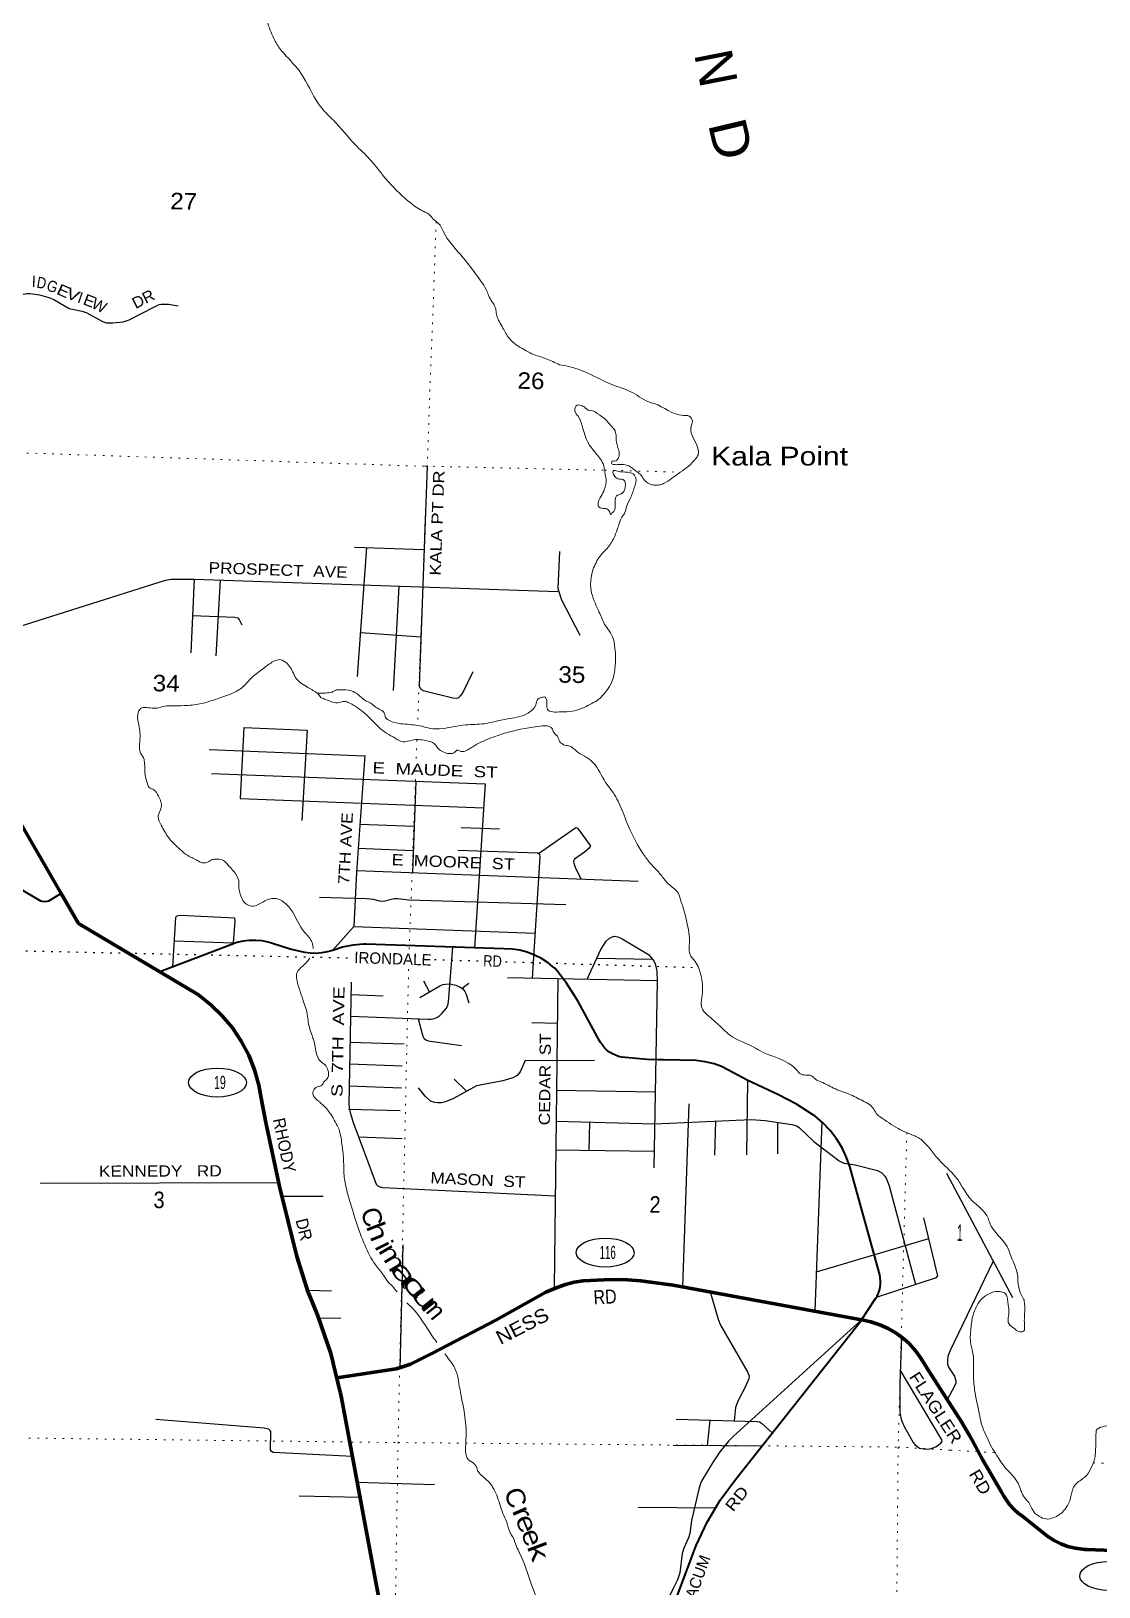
# Model space of a CAD drawing. Header units: feet. Extents: x -493433 to -244333, y 184684 to 373072.
# Drawn here: x -441936 to -430528, y 196639 to 213272 of the extents above; entities that cross this region are included whole.
import ezdxf
from ezdxf.enums import TextEntityAlignment as Align

# ---------------------------------------------------------------- set-up
doc = ezdxf.new("R2010")
doc.units = ezdxf.units.FT
doc.header["$LTSCALE"] = 60
doc.linetypes.add('DOTTED', pattern=[1.5, 0.3, -1.2])
for name, color, linetype, lineweight in [('17', 7, 'Continuous', 25), ('23', 7, 'Continuous', 70), ('26', 7, 'Continuous', 40), ('27', 7, 'Continuous', 13), ('29', 7, 'Continuous', 25), ('30', 7, 'Continuous', 13), ('39', 7, 'Continuous', 13), ('41', 7, 'Continuous', 13), ('6', 7, 'DOTTED', 25), ('7', 7, 'DOTTED', 13)]:
    doc.layers.add(name, color=color, linetype=linetype, lineweight=lineweight)
doc.layers.add('42', color=7, linetype='Continuous')

msp = doc.modelspace()

# ---------------------------------------------------------------- linework, layer by layer
at = {"layer": '17'}
for centre in [(-439945.87, 202030.75), (-435802.19, 200213.22), (-430423.24, 196756.2)]:
    msp.add_ellipse(centre, major_axis=(-309.24, 1), ratio=0.500121, dxfattribs=at)
at = {"layer": '23'}
for p, q in [((-441429.48, 203732.61), (-441613.79, 204051.36)), ((-440560.53, 203213.82), (-441429.48, 203732.61))]:
    msp.add_line(p, q, dxfattribs=at)
for points in [[(-441613.79, 204051.36), (-443588.08, 207465.7), (-444429.84, 208933.75), (-445947.54, 211646.88), (-445961.57, 211671.96), (-445977.4, 211696.88), (-446006.93, 211743.37), (-446123.75, 211899.96), (-446209.93, 212023.3), (-446279.06, 212146.56), (-446293.28, 212171.92), (-446306.72, 212196.56), (-446636.52, 212801.55), (-447404.01, 214192.29)], [(-438631.71, 198708.51), (-438634.37, 198720.3), (-438732.37, 199134.79), (-438873.15, 199536.77), (-438973.64, 199782.56), (-438974.79, 199785.62), (-439097.38, 200171.4), (-439284.01, 200918.65), (-439428.47, 201603.2), (-439476.62, 201864.66), (-439502.09, 202004.25), (-439548.36, 202167.23), (-439611.42, 202324.48), (-439690.58, 202474.28), (-439784.95, 202614.99), (-439893.52, 202745.06), (-440015.09, 202863.07), (-440148.33, 202967.72), (-440560.53, 203213.82)], [(-438670.29, 198875.48), (-438035.84, 198968.77), (-437966.63, 198990.93), (-437883.56, 199021.4), (-437656.53, 199134.97), (-436969.89, 199489.53), (-436438.29, 199788.69), (-436316.46, 199841.31), (-436227.86, 199871.78), (-436133.73, 199896.71), (-436039.6, 199910.57), (-435818.09, 199921.64), (-435654.74, 199924.41), (-435563.38, 199921.65), (-435422.16, 199910.56), (-435076.08, 199866.25), (-433062.68, 199493.47)], [(-431357.05, 197404.3), (-431385.7, 197424.53), (-431436.63, 197470.29), (-431482.5, 197521.11), (-431522.81, 197576.45), (-431542.63, 197610.7), (-431556.44, 197634.55), (-431571.71, 197660.7), (-431770.1, 198000.4), (-431882.41, 198208.45), (-431895.97, 198233.58), (-431910.5, 198258.45), (-431995.62, 198404.1), (-432349.15, 198951.18), (-432430.37, 199084.3), (-432483.9, 199159.57), (-432555.93, 199242.64), (-432611.86, 199291.86), (-432692.48, 199350.67), (-432778.8, 199400.74), (-432869.89, 199441.5), (-432964.73, 199472.53), (-433062.3, 199493.46), (-433062.68, 199493.47)], [(-438053.83, 195562.33), (-438232.23, 196574.02), (-438621.07, 198661.32), (-438631.71, 198708.51)], [(-429515.35, 196949.57), (-429540.24, 196955.03), (-429841.96, 197007.68), (-430654.06, 197037.55), (-430679.04, 197038.47), (-430704.06, 197040.74), (-430779.86, 197051.81), (-430858.21, 197071.8), (-430934.05, 197099.87), (-431006.53, 197135.71), (-431074.87, 197178.93), (-431357.05, 197404.3)]]:
    msp.add_lwpolyline(points, dxfattribs=at)
at = {"layer": '26'}
for points in [[(-441613.79, 204051.36), (-441751.57, 203969.47), (-441768.78, 203965.58), (-441791.34, 203964.07), (-441815.41, 203965.58), (-441833.8, 203971.49), (-443741.36, 205097.92), (-443805.73, 205131.35), (-444249.39, 205352.48), (-444800.22, 205563.63), (-445370.11, 205716.04), (-448009.67, 206245.37), (-448015.24, 206246.25)], [(-433062.68, 199493.47), (-432914.79, 199721.92), (-432898.66, 199746.83), (-432886.81, 199771.92), (-432883.84, 199778.24), (-432872.86, 199809.86), (-432865.24, 199842.46), (-432861.08, 199875.67), (-432860.41, 199909.14), (-432863.24, 199942.49), (-432864.75, 199950.37), (-432869.56, 199975.46), (-432876.4, 200000.37), (-433169.97, 201069.2), (-433176.96, 201094.63), (-433183.87, 201119.2), (-433184.92, 201122.95), (-433222.79, 201229.91), (-433271.63, 201332.32), (-433330.91, 201429.06), (-433399.97, 201519.08), (-433478.07, 201601.39), (-433564.34, 201675.08), (-433575.34, 201683.08), (-433758.29, 201801.08), (-433952.58, 201899.32), (-434284.9, 202054.85), (-434547.03, 202196.98), (-434548.68, 202197.68), (-434639.7, 202230.61), (-434733.66, 202253.84), (-434829.54, 202267.12), (-435181.51, 202273.59), (-435206.4, 202274.05), (-435231.51, 202274.47), (-435354.7, 202276.54), (-435626.84, 202303.15), (-435659.02, 202310.85), (-435692.68, 202322.61), (-435724.93, 202337.82), (-435755.41, 202356.31), (-435783.79, 202377.89), (-435809.75, 202402.32), (-435833.03, 202429.32), (-435853.35, 202458.62), (-435856.78, 202464.87), (-435868.21, 202485.7), (-435884.15, 202514.87), (-436092.9, 202896.88), (-436108.06, 202924.46), (-436215.39, 203094.42), (-436320.17, 203227.22), (-436339.88, 203252.2), (-436364.9, 203273.07), (-436412.31, 203311.19), (-436482.45, 203356.38), (-436556.94, 203394), (-436634.94, 203423.62), (-436715.62, 203444.93), (-436798.08, 203457.69), (-436881.43, 203461.76), (-438360.47, 203511.26), (-438384.67, 203510.51), (-438497.7, 203499.8), (-438608.99, 203477.33), (-438692.33, 203451.2), (-438717.45, 203443.32), (-438742.33, 203436.14), (-438772.19, 203427.51), (-438831.19, 203416.84), (-438890.99, 203412.4), (-438950.92, 203414.23), (-439010.33, 203422.31), (-439168.6, 203457.34), (-439356.57, 203518.21), (-439402.34, 203531.57), (-439469.08, 203544.74), (-439536.83, 203550.87), (-439604.85, 203549.88), (-439672.39, 203541.79), (-439738.71, 203526.68), (-439803.1, 203504.72), (-439999.22, 203429.39), (-440531.57, 203224.94), (-440560.53, 203213.82)], [(-435053.62, 196483.28), (-434858.2, 197008.24), (-434847.37, 197033.98), (-434829.58, 197080.08), (-434714.72, 197330.5), (-434574.32, 197567.53), (-434409.91, 197788.59), (-433063.95, 199491.52), (-433062.68, 199493.47)]]:
    msp.add_lwpolyline(points, dxfattribs=at)
at = {"layer": '29'}
for p, q in [((-438482.79, 207754.12), (-437736.53, 207729.64)), ((-438351.96, 207749.83), (-438451.23, 206370.79)), ((-440194.77, 207411.35), (-440229.36, 206626.32)), ((-439916.17, 207402.02), (-439962, 206594.41)), ((-438009.28, 207338.18), (-438069.14, 206221.81)), ((-438417.35, 206841.43), (-437771.08, 206796.05)), ((-439664.04, 205826.53), (-439703.61, 205067.03)), ((-439664.04, 205826.53), (-438987.75, 205799.42)), ((-438987.75, 205799.42), (-439045.62, 204832.2)), ((-440034.51, 205590.18), (-438370.16, 205524.98)), ((-440010.51, 205333.39), (-437086.25, 205224.25)), ((-437825.29, 205251.83), (-437861.74, 204277.62)), ((-437086.25, 205224.25), (-437198.56, 203472.37)), ((-439703.61, 205067.03), (-437102.77, 204966.55)), ((-438422.98, 204794.46), (-437848.15, 204772.55)), ((-437340.59, 204757.51), (-436933.54, 204742.27)), ((-438440.94, 204535.61), (-437857.8, 204513.12)), ((-436502.48, 204443.55), (-436582.08, 203147.68)), ((-438457.38, 204298.81), (-435449.88, 204185.63)), ((-438488.92, 203698.76), (-436552.49, 203629.42)), ((-439776.31, 203521.64), (-440406.76, 203543.57)), ((-435892.37, 203362.05), (-435298.09, 203350.36)), ((-437679.66, 203001.9), (-437741.4, 203113.84)), ((-437330.43, 203040.16), (-437258.18, 203093.33)), ((-436845.83, 203152.74), (-435248.44, 203122.1)), ((-436307.85, 203142.42), (-436346.93, 199840.24)), ((-438520.01, 202972.17), (-438175.94, 202956.45)), ((-436313.54, 202661.8), (-436585.04, 202669.45)), ((-438529.89, 202461.72), (-437948.83, 202445.1)), ((-438534.36, 202231.08), (-437972.16, 202209.64)), ((-438538.91, 201995.93), (-437977.7, 201974.19)), ((-437284.39, 201937.84), (-437416.64, 202067.82)), ((-436321.99, 201947.86), (-435269.71, 201930.76)), ((-434281.22, 202053.13), (-434291.86, 201256.61)), ((-434909.21, 201802.53), (-434976.01, 199847.72)), ((-438543.73, 201746.75), (-437994.31, 201730.44)), ((-435971.25, 201608.4), (-435977.57, 201305.98)), ((-434622.82, 201618.46), (-434634.5, 201253.98)), ((-433960.68, 201605.96), (-433960.29, 201267.85)), ((-433486.98, 201610.78), (-433561.26, 199585.78)), ((-438437.17, 201449.23), (-437972.16, 201431.28)), ((-436329.53, 201310.99), (-435281.04, 201296.07)), ((-439292.58, 200959.28), (-441841.18, 200951.76)), ((-432155.5, 201062.96), (-431452.03, 199732.11)), ((-439258.43, 200816.25), (-438817.12, 200817.98)), ((-437963.86, 200295.6), (-437995.75, 198965.28)), ((-433545.73, 200009.14), (-432344.35, 200365.09)), ((-438984.95, 199810.23), (-438728.03, 199802.55)), ((-438863.62, 199513.45), (-438628.35, 199514.47)), ((-434683.69, 198421.74), (-434713.49, 198149.71)), ((-438422.61, 197595.99), (-439071.55, 197610.04)), ((-438452.66, 197757.28), (-437626.04, 197735.5)), ((-434626.34, 197479.71), (-435448.75, 197487.41))]:
    msp.add_line(p, q, dxfattribs=at)
for points in [[(-442344.48, 210341.55), (-442019.4, 210459.3), (-441981.71, 210468.25), (-441945.41, 210468.25), (-441848.27, 210451.58), (-441748.35, 210424.15), (-441694.09, 210404.03), (-441530.89, 210306.04), (-441390.39, 210278.89), (-441341.28, 210260.72), (-441175.11, 210165.7), (-441131.26, 210151.77), (-441063.84, 210151.77), (-440953.46, 210164.93), (-440890.12, 210185.5), (-440619.67, 210322.49), (-440568.61, 210348.92), (-440545.27, 210354.11), (-440503.79, 210354.11), (-440469.94, 210351.41), (-440363.48, 210335.04)], [(-437703.57, 208619.98), (-437790.42, 206273.68), (-437786.53, 206256.82), (-437777.45, 206242.56), (-437761.89, 206230.88), (-437746.85, 206222.52), (-437430.1, 206143.32), (-437390.08, 206139.73), (-437374.77, 206144), (-437371.58, 206145.04), (-437352.57, 206160.17), (-437326.33, 206191.31), (-437212.6, 206425.99)], [(-436289.17, 207708.65), (-436307.55, 207311.13), (-436269.74, 207191.74), (-436074.06, 206815.72)], [(-443079.27, 206585.76), (-440499.32, 207401.86), (-440441.57, 207411.15), (-440366.38, 207411.15), (-440194.82, 207411.35), (-436308.93, 207281.26)], [(-440211.78, 207025.38), (-439759.9, 207008.04), (-439728.55, 206998.71), (-439714.11, 206980.92), (-439685.03, 206926.03)], [(-438372.13, 205527.03), (-438458.62, 204280.9), (-438488.92, 203698.76), (-438716.35, 203443.67)], [(-436516.15, 204480.71), (-436117.07, 204756.75), (-436098.64, 204752.32), (-435959.96, 204560.42), (-435976.78, 204534.43), (-436023.83, 204493.48), (-436132.18, 204419.45), (-436142.72, 204399.54), (-436137.53, 204376.19), (-436121.86, 204334.82), (-436062.02, 204208.93)], [(-437376.89, 204516.26), (-436527.74, 204488.31), (-436503.12, 204472.17), (-436502.48, 204443.55)], [(-438855.14, 204014.16), (-438351.65, 203999.24), (-438281.78, 203992.28), (-438215.18, 203972.17), (-438180.66, 203968.93), (-438157.33, 203974.12), (-438056.21, 203997.46), (-438017.32, 203997.46), (-437900.57, 203983.45), (-436224.92, 203935.12)], [(-440423.76, 203266.34), (-440391.26, 203796.2), (-440381.95, 203808.11), (-440363.8, 203818.48), (-440338.38, 203819.17), (-439762.59, 203792.64), (-439759.31, 203756.4), (-439776.27, 203523.64)], [(-435995.41, 203136.43), (-435850.05, 203454.74), (-435792.72, 203543.51), (-435756.42, 203574.64), (-435734.44, 203586.88), (-435704.56, 203595.39), (-435668.26, 203590.2), (-435620, 203566.32), (-435341.36, 203399.52), (-435315.64, 203372.31), (-435284.53, 203333.4), (-435268.97, 203299.67), (-435252.27, 203226.77), (-435248.62, 203112.14), (-435284.2, 201119.32)], [(-438524.52, 202739.09), (-437693.48, 202706.85), (-437662.07, 202709.63), (-437639.92, 202713.78), (-437601.16, 202727.63), (-437567.93, 202747.02), (-437547.1, 202767.99), (-437501.48, 202821.81), (-437484.87, 202855.05), (-437475.93, 202895.07), (-437430.45, 203480.13)], [(-438517.45, 203104.51), (-438542.92, 201788.74), (-438531.45, 201724.9), (-438498.22, 201614.1), (-438250.22, 200944.37), (-438229.66, 200924.37), (-438185.36, 200910.52), (-438101.92, 200904.99), (-436335.32, 200820.97)], [(-437783.28, 202941.92), (-437569.09, 203065.9), (-437537.65, 203077.89), (-437505.24, 203083.08), (-437468.94, 203085.67), (-437443.83, 203081.28), (-437400.23, 203071.4), (-437350.96, 203049.35), (-437323.74, 203032.49), (-437302.32, 203005.86), (-437290.03, 202981.91), (-437260.57, 202882.37)], [(-437802.21, 202711.22), (-437750.67, 202525.42), (-437739.59, 202504.65), (-437718.24, 202486.33), (-437692.52, 202475.56), (-437646.01, 202470.7), (-437336.57, 202427.82)], [(-435917.77, 202262.27), (-436658.8, 202266.45), (-436712.4, 202145.93), (-436744.74, 202107.54), (-436789.92, 202082.22), (-436895.06, 202050.5), (-437176.35, 201994.29), (-437210.77, 201979.73), (-437423.01, 201858.95), (-437509.79, 201824.61), (-437551.32, 201813.53), (-437593.26, 201812.4), (-437623.31, 201816.3), (-437667.61, 201832.92), (-437726.75, 201885.62), (-437797.46, 201973.57)], [(-436325.89, 201618.08), (-435274.38, 201589.37), (-434243.65, 201635.39), (-434093.19, 201625.17), (-433807.42, 201583.75), (-433755.4, 201567.01), (-433724.95, 201547.62), (-433573.43, 201401.83), (-433301.71, 201192.97), (-433251.49, 201170.9), (-433131.29, 201151.1), (-432894.78, 201089.71), (-432847.26, 201065.64), (-432814.03, 201029.63), (-432797.42, 201001.93), (-432767.2, 200926.18), (-432487.82, 199873.01)], [(-432904.8, 199737.35), (-432261.7, 199946.58), (-432249.22, 199965.96), (-432254.65, 199994.66), (-432397.49, 200584.57)], [(-431657.25, 200120.35), (-432120.95, 199159.77), (-432141.24, 199101.73), (-432146.77, 199060.18), (-432146.77, 199018.63), (-432134.59, 198989.24), (-432072.14, 198891.42), (-432058.17, 198841.35), (-432058.17, 198816.42), (-432070.34, 198784.87), (-432145.79, 198645.83)], [(-434680.63, 199793.03), (-434594.55, 199500.69), (-434569.41, 199436.9), (-434279.99, 198931.17), (-434264.85, 198891.21), (-434267.62, 198863.51), (-434309.62, 198767.02), (-434386.67, 198625.29), (-434408.74, 198556.15), (-434423.76, 198414.91)], [(-433062.68, 199493.47), (-434435.34, 198247.23), (-434483.57, 198195.96), (-434577.71, 198082.39), (-434650.62, 197974.56), (-434768.75, 197777.69), (-434785.36, 197744.45), (-434803.83, 197682.46), (-434881.34, 197348.52), (-434898.87, 197209.85), (-434911.43, 197162.27), (-434962.56, 197054.73), (-434979.37, 196996.94), (-435004.09, 196788.82), (-435029, 196714.03), (-435073.3, 196628.16), (-435229.48, 196311.03), (-435344.64, 196168.34), (-435364.48, 196119.02), (-435377.86, 196040.92), (-435384, 195763.73), (-435476.17, 195164.79)], [(-432636.84, 199309.48), (-432656.22, 198816.42), (-432653.45, 198508.95), (-432645.14, 198446.63), (-432634.07, 198409.23), (-432607.32, 198354.37), (-432512.25, 198182.1), (-432492.87, 198162.71), (-432472.1, 198141.93), (-432443.03, 198123.93), (-432402.88, 198114.23), (-432357.2, 198112.85), (-432319.82, 198117), (-432271.37, 198136.39), (-432216.08, 198175.08), (-432200.76, 198195.95), (-432204.92, 198209.8), (-432650.69, 198960.46)], [(-438504, 198032.88), (-439350.99, 198076.85), (-439367.6, 198087.93), (-439379.66, 198103.05), (-439375.55, 198299.9), (-439384.22, 198315.07), (-439395.29, 198326.15), (-439445.33, 198335.58), (-440604.15, 198428.99)], [(-435046.14, 198431.27), (-434180.07, 198408.51), (-434154.09, 198403.7), (-434131.94, 198389.85), (-434017.11, 198285.57)], [(-434126.41, 198143.33), (-434555.56, 198148.87), (-435076.08, 198151.64)]]:
    msp.add_lwpolyline(points, dxfattribs=at)
at = {"layer": '39'}
msp.add_line((-438839.1, 206143.46), (-438872.41, 206190.82), dxfattribs=at)
for points in [[(-439415.39, 213374.47), (-439343.94, 213194.42), (-439271.58, 213074.05), (-439230.1, 213026.88), (-439054.44, 212821.89), (-438864.97, 212493.57), (-438829.55, 212446.52), (-438706.89, 212319.17), (-438471.81, 212056.6), (-438319.36, 211904.5), (-438220.74, 211785.66), (-438185.28, 211740.62), (-438060.88, 211599.12), (-437804.83, 211378.53), (-437728.98, 211336.79), (-437687.02, 211315.84), (-437641.63, 211262.55), (-437582.01, 211215.04), (-437535.14, 211133.48), (-437316.68, 210844.98), (-437176.9, 210662.85), (-437065.24, 210487.28), (-437042.11, 210430.36), (-436971.91, 210301.97), (-436964.87, 210247.36), (-436941.89, 210182.38), (-436904.84, 210115.12), (-436895.09, 210096.78), (-436826.61, 209984.55), (-436665.49, 209864.57), (-436585.6, 209822.75), (-436433.32, 209769.5), (-436289.33, 209704.31)], [(-436289.33, 209704.31), (-436180.8, 209684.16), (-435924.51, 209584.61), (-435732.58, 209494.33), (-435512.36, 209407.56), (-435310.69, 209298.94), (-435280.6, 209290.31), (-434970.37, 209163.55), (-434903.95, 209156.27), (-434870.78, 209097.15), (-434883.86, 209044.94), (-434886.02, 209036.91), (-434806.17, 208779.2), (-434810.92, 208740.95), (-434835.87, 208701.07), (-434911.98, 208621.77), (-435091.92, 208491.91), (-435179.71, 208435.03), (-435230.42, 208419.82), (-435278.85, 208418.69), (-435320.99, 208429.55), (-435396.51, 208489.46), (-435410.17, 208513.91), (-435481.65, 208573.74), (-435491.62, 208579.97), (-435527.34, 208610.9), (-435659.95, 208637.55), (-435708.34, 208638.43), (-435734.29, 208653.03), (-435725.8, 208675.08), (-435699.59, 208674.59), (-435664.79, 208702.2), (-435651.78, 208750.38), (-435679.93, 208861.86), (-435697.56, 208997.37), (-435748.77, 209062.87), (-435800.12, 209120.31), (-435863.77, 209167.88), (-435963.71, 209216.13), (-435969.76, 209216.23), (-436025.53, 209253.58), (-436073.57, 209272.62), (-436103.82, 209273.17), (-436127.17, 209211.06), (-436091.94, 209153.92), (-436047.54, 209048.19), (-435984.31, 208871.49), (-435917.5, 208777.46), (-435834.9, 208664.98), (-435808.24, 208581.77), (-435801.27, 208523.12), (-435792.06, 208476.55), (-435797.19, 208418.14), (-435818.57, 208353.97), (-435856.23, 208282.04), (-435860.41, 208274.04), (-435873.08, 208244.01), (-435874.1, 208189.55), (-435834.12, 208170.66), (-435795.85, 208167.94), (-435758.11, 208136.98), (-435740.57, 208104.38), (-435734.25, 208118.38), (-435724.06, 208124.25), (-435696.56, 208192.34), (-435680.36, 208303), (-435633.58, 208324.34), (-435590.05, 208386.08), (-435587.51, 208414.28), (-435587.28, 208426.38), (-435598.58, 208468.96), (-435666.83, 208486.36), (-435708.53, 208521.42), (-435718.22, 208541.78), (-435717.74, 208568), (-435669.34, 208567.1), (-435562.67, 208555.06), (-435490.62, 208525.48), (-435475.1, 208492.92), (-435486.81, 208406.37), (-435529.38, 208288.12), (-435573.58, 208190.08), (-435595.1, 208117.84), (-435624.17, 208073.99), (-435657.94, 207993.91), (-435666.54, 207965.82), (-435700.54, 207873.64), (-435771.32, 207755.9), (-435868.21, 207644.7), (-435909.97, 207568.81), (-435939.6, 207494.7), (-435948.5, 207450.48), (-435958.23, 207361.89), (-435953.48, 207293.21), (-435919.28, 207181.62), (-435869.09, 207061.65), (-435809.06, 206929.41)], [(-435809.06, 206929.41), (-435746.24, 206837.46), (-435711.47, 206756.13), (-435705.92, 206729.79), (-435693.73, 206519.75), (-435714.79, 206364.78), (-435742.45, 206288.62), (-435802.59, 206200.97), (-435860.24, 206137.46), (-435929.67, 206092.34), (-436051.82, 206032.04), (-436157.29, 205999.69), (-436276.4, 205993.81), (-436419.09, 206020.64), (-436440.94, 206146.13), (-436448.88, 206152.33), (-436479.25, 206146.84), (-436513.71, 206137.38), (-436545.31, 206065.33), (-436617.4, 205985.95), (-436631.7, 205976.13), (-436725.13, 205941.53), (-436919.43, 205904.76), (-437095.6, 205867.65), (-437291.46, 205855.11), (-437538.23, 205817.27), (-437673.35, 205817.74), (-437761.67, 205839.54), (-437938.72, 205862.96), (-438121.39, 205908.7), (-438149.16, 205933.41), (-438158.6, 205967.88), (-438204.06, 206017.14), (-438228.03, 206029.69), (-438240.01, 206035.96), (-438293.68, 206077.3), (-438375.56, 206121.17), (-438439.08, 206174.79), (-438516.89, 206220.6), (-438631.65, 206230.79), (-438688.25, 206223.76), (-438720.85, 206206.19), (-438789.63, 206195.35), (-438879.19, 206195.42)], [(-438872.41, 206190.82), (-438978.08, 206255.31), (-439045.88, 206296.9), (-439103.36, 206350.41), (-439130.64, 206401.35), (-439209.13, 206517.8), (-439242.98, 206540.61), (-439269, 206551.18), (-439321.57, 206544.07), (-439425.62, 206481.42), (-439618.23, 206319.52), (-439657.38, 206275.86), (-439775.83, 206197.33), (-439897.71, 206151.15), (-440215.94, 206066.2), (-440302.74, 206061.74), (-440429.88, 206058.03), (-440472.22, 206058.8), (-440605.81, 206033.01), (-440682.35, 206038.45), (-440753, 206035.71), (-440777.57, 206015.99), (-440794.56, 205969.89), (-440799.36, 205929.63), (-440780.97, 205834.47), (-440772.41, 205753.61), (-440778.44, 205646.8), (-440768.09, 205553.8), (-440729.05, 205484.49), (-440725.55, 205456.18), (-440723.8, 205442.02), (-440718.04, 205318.86), (-440693.61, 205223.58), (-440674.17, 205184.9), (-440624.22, 205159.76), (-440575.06, 205092.28), (-440549.95, 205033.32), (-440547.09, 204970.73), (-440557.74, 204940.65), (-440579.27, 204868.42), (-440546.62, 204781.07), (-440466.42, 204648.46), (-440393.3, 204568.44), (-440246.3, 204448.72), (-440194.34, 204423.56), (-440180.34, 204417.25), (-440142.45, 204394.36), (-440096.35, 204379.39), (-440051.84, 204386.65), (-440000.91, 204413.96), (-439948.37, 204419.04), (-439880.09, 204403.67), (-439818.72, 204342.01), (-439771.32, 204288.68), (-439718.71, 204190.88), (-439716.22, 204108.12), (-439701.3, 204043.29), (-439674.29, 203978.23), (-439614.75, 203926.7), (-439540.23, 203921.29), (-439523.99, 203927.05), (-439409.95, 203985.48), (-439349.21, 203998.49), (-439308.93, 203995.73), (-439207.23, 203933.34), (-439161.82, 203882.07), (-439013.17, 203635.22), (-438995.36, 203616.74), (-438925.1, 203492.38), (-438923.23, 203464.77)], [(-438839.1, 206143.46), (-438788.9, 206126.75), (-438664.51, 206092.18), (-438589.64, 206104.93), (-438563.51, 206100.41), (-438553.5, 206096.2), (-438390.04, 205994.33), (-438275.11, 205885.29), (-438217.74, 205825.73), (-438138.19, 205765.75), (-438046.43, 205711.61), (-437962.44, 205673.76), (-437865.29, 205692.15), (-437720.17, 205687.46), (-437626.05, 205651.44), (-437606.3, 205628.88), (-437584.66, 205600.23), (-437532.88, 205564.99), (-437407.88, 205562.69), (-437401.72, 205568.63), (-437387.3, 205584.5), (-437359.23, 205575.92), (-437241.69, 205606.04), (-437194.75, 205635.44), (-437023.83, 205715.01), (-436920.29, 205751.44), (-436575.92, 205831.86), (-436470.81, 205844.05), (-436402.35, 205838.75), (-436374.46, 205820.08), (-436351.14, 205773.26), (-436303.78, 205717.9), (-436278.59, 205662.97), (-436266.61, 205656.7), (-436246.71, 205642.21), (-436196.49, 205631.2), (-436154.5, 205612.27), (-436110.82, 205575.15), (-436025.12, 205521.12), (-435931.65, 205450.8), (-435798.46, 205240.55), (-435733.56, 205152.61), (-435632.2, 204965.13), (-435549.34, 204759.84), (-435395.39, 204474.55), (-435318.65, 204372.27), (-435207.98, 204251.2), (-435129.09, 204156.94), (-435024.06, 204058.17), (-434989.58, 203960.7), (-434978.14, 203926.19), (-434912.51, 203662.71)], [(-434912.51, 203662.71), (-434902.64, 203543.5), (-434887.5, 203383.84), (-434852.01, 203340.82), (-434810.95, 203271.47), (-434767.66, 203107.26), (-434766.32, 202963.99), (-434776.33, 202861.28), (-434766.96, 202822.78), (-434723.67, 202765.49), (-434594.71, 202652.16), (-434471.8, 202538.93), (-434196.12, 202398.69), (-434158.24, 202375.81), (-433760.79, 202168.76), (-433709.29, 202119.39), (-433586.69, 202096.96), (-433566.91, 202076.42), (-433499.04, 202038.85), (-433343.15, 201963.36), (-433180.99, 201899.84), (-433031.11, 201826.47), (-432963.33, 201784.88), (-432884.65, 201678.52), (-432864.77, 201664.03), (-432673.5, 201539.46), (-432503.5, 201463.7), (-432483.5, 201455.27), (-432431.64, 201424.05), (-432242.06, 201210.73), (-432060.03, 201023.8), (-431983.53, 200909.41), (-431885.31, 200770.42), (-431711.39, 200581.6), (-431705.69, 200563.34), (-431664.99, 200475.85), (-431509.4, 200277.29), (-431468.93, 200177.68), (-431392.92, 199930.16), (-431393.42, 199903.94), (-431373.18, 199800.68), (-431332.44, 199715.2), (-431326.74, 199706.29)], [(-438957.63, 203364.41), (-438968.15, 203347.91), (-439066.85, 203246.83), (-439098, 203198.98), (-439100.47, 203174.82), (-439044.12, 202953.88), (-439034.6, 202923.44), (-438985.18, 202763.16), (-438974.71, 202676.22), (-438935.02, 202534.27), (-438915.89, 202479.44), (-438890.05, 202351.87), (-438845.42, 202258.24), (-438791.75, 202216.91), (-438776.07, 202192.41), (-438772.26, 202073.32), (-438805.12, 202041.64), (-438830.07, 202001.74), (-438878.79, 201984.49), (-438907.4, 201964.83), (-438926.57, 201910.71), (-438918.88, 201890.4), (-438863.53, 201830.87), (-438851.62, 201820.58), (-438723.27, 201674.97), (-438697.89, 201630.13), (-438655.02, 201550.65), (-438616.01, 201372.4)], [(-438616.01, 201372.4), (-438598.73, 201218.76), (-438593.66, 201059.3), (-438570.33, 200905.54), (-438515.46, 200712.87), (-438435.56, 200457.21), (-438372.02, 200296.66), (-438256.1, 200080.57), (-438172.45, 199972.99), (-438144.56, 199929.15), (-438112.7, 199889.31), (-438071.83, 199851.35), (-438062.01, 199837.05), (-438026.62, 199793.03)], [(-431352.69, 197645.75), (-431309.88, 197577.97), (-431277.78, 197541.56), (-431231.8, 197456.74), (-431203.74, 197420.35), (-431163.54, 197391.95), (-431095.08, 197365.43), (-431012.31, 197379.14), (-430905.04, 197451.14), (-430852.21, 197531.46), (-430829.74, 197589.76), (-430798.92, 197704.43), (-430756.31, 197754.58), (-430707.73, 197790.61), (-430661.14, 197830.67), (-430604.2, 197925.08), (-430569.38, 198031.66), (-430567.29, 198047.76), (-430558.03, 198293.47), (-430555.93, 198309.58), (-430487.14, 198351.55), (-430321.56, 198387.01), (-430289.28, 198388.86), (-430259.13, 198364.55), (-430225.07, 198318.05), (-430208.95, 198313.95), (-430186.8, 198307.8), (-430069.71, 198325.36), (-429918.2, 198370.97), (-429766.53, 198448.8), (-429632.96, 198540.81), (-429610.74, 198546.75), (-429600.66, 198544.69), (-429550.16, 198558.54), (-429444.92, 198630.55), (-429382.24, 198660.47), (-429272.96, 198732.46), (-429107.11, 198822.3), (-428955.49, 198890.06), (-428892.77, 198928.03), (-428821.96, 198972), (-428779.28, 199036.26), (-428708.55, 199064.12), (-428680.27, 199070.02), (-428560.92, 199139.95), (-428437.58, 199197.77), (-428348.57, 199249.71), (-428302.1, 199265.6), (-428281.89, 199275.57), (-428176.69, 199337.51), (-428145.92, 199370.08), (-428113.65, 199404.67), (-428090.6, 199455.41), (-428083.68, 199510.77), (-428081.37, 199609.94), (-428083.79, 199770.15), (-428081.44, 199840.64), (-428071.08, 199894.98), (-428048.75, 199925.08), (-427979.97, 199965.04), (-427907.29, 199976.77), (-427901.23, 199976.75), (-427824.5, 199994.5), (-427774.07, 199992.25), (-427701.58, 199965.71), (-427641.13, 199953.33), (-427621.02, 199939.13), (-427431.75, 199867.71), (-427308.91, 199826.84), (-427190.25, 199755.76), (-426972.95, 199639.9), (-426928.69, 199615.5), (-426852.48, 199526.5), (-426794.42, 199435.58), (-426773.91, 199385.72)], [(-431369.99, 199365.09), (-431399.35, 199375.49), (-431431.14, 199400.29), (-431490.64, 199453.83), (-431498.24, 199478.18), (-431493.19, 199532.56), (-431493.3, 199633.43), (-431502.24, 199694.11), (-431511.29, 199748.76), (-431528.95, 199775.31), (-431566.94, 199792.14), (-431605.17, 199796.88), (-431771.89, 199725.31), (-431811.08, 199679.64), (-431867.83, 199557.62), (-431872.12, 199543.57), (-431894.98, 199400.76), (-431896.12, 199233.34), (-431881.1, 199174.55), (-431866.79, 198863.61), (-431842.28, 198665.45), (-431814.47, 198535.83), (-431769.69, 198343.35), (-431723.33, 198235.57), (-431676.77, 198137.88), (-431618.03, 198043.99), (-431527.73, 197913.22), (-431454.58, 197835.21), (-431421.07, 197794.25), (-431368.81, 197695.17), (-431352.69, 197645.75)], [(-437923.14, 199674.8), (-437866.41, 199621.63), (-437646.29, 199314.97), (-437602.24, 199253.57)], [(-431326.74, 199706.29), (-431320.45, 199644.12), (-431319.8, 199599.79), (-431323.33, 199446.56), (-431333.61, 199372.03), (-431369.99, 199365.09)], [(-437514.82, 199131.7), (-437449.77, 199041.02), (-437420.32, 198998.11), (-437361.44, 198785.17)], [(-437361.44, 198785.17), (-437345.3, 198698.16), (-437290.18, 198196.83), (-437261.64, 197998.61), (-437223.83, 197971.68), (-437176.43, 197918.36), (-437174.57, 197910.25), (-437030.46, 197744.2), (-437004.98, 197705.4), (-436962.22, 197619.88), (-436895.3, 197424.98), (-436854.7, 197331.44), (-436818.53, 197217.8), (-436787.22, 197166.79), (-436748.71, 197069.25), (-436717.67, 197004.13), (-436592.81, 196673), (-436444.6, 196297.05), (-436294.36, 195921.08), (-436196.02, 195681.23), (-436169.02, 195616.18), (-436179.7, 195584.09), (-436247.26, 195530.86), (-436261.52, 195523.06), (-436430.85, 195419.26), (-436469.87, 195381.64), (-436493.08, 195327.6), (-436506.84, 195239.09), (-436542.13, 195185.27), (-436560.51, 195173.51), (-436617.3, 195156.39), (-436682.79, 195105.15), (-436747.41, 194993.37), (-436753.8, 194975.33), (-436752.92, 194914.79), (-436731.65, 194865.99), (-436713.85, 194847.5), (-436663.68, 194834.47), (-436647.74, 194824.09), (-436563.94, 194776.16), (-436536.18, 194751.43), (-436535.34, 194688.88), (-436546.21, 194646.72), (-436599.72, 194589.2), (-436609.27, 194510.7), (-436602.49, 194441.99), (-436609.6, 194385.63), (-436672.01, 194283.89), (-436779.27, 194156.76), (-436851.04, 194093.53), (-436933.51, 194105.13), (-436941.38, 194115.36), (-437058.87, 194087.26), (-437085.31, 194075.65), (-437105.65, 194065.93), (-437165.25, 194006.51), (-437196.67, 193944.55), (-437238.09, 193886.8), (-437261.77, 193806.55), (-437338.9, 193565.89), (-437380.42, 193395.18), (-437415.9, 193224.36), (-437451.18, 192956.71), (-437457.64, 192827.72), (-437444.82, 192758.9), (-437352.97, 192494.96), (-437345.45, 192466.58), (-437239.88, 192189.97)]]:
    msp.add_spline(points, degree=3, dxfattribs=at)
at = {"layer": '6'}
for p, q in [((-443162.82, 203463.71), (-438546.36, 203364.36)), ((-437627, 203345.7), (-437156.19, 203331.48)), ((-436867.59, 203322.76), (-434806.17, 203260.5))]:
    msp.add_line(p, q, dxfattribs=at)
at = {"layer": '7'}
for p, q in [((-437607.79, 211237.45), (-437808.23, 205846.37)), ((-443060.58, 208797.58), (-437727.6, 208619.08)), ((-437729.58, 208621.13), (-435807.6, 208577.06)), ((-435807.84, 208578.81), (-435000.18, 208556.18)), ((-437813.91, 205693.46), (-437821.38, 205492.53)), ((-437829.51, 205273.93), (-437897.05, 203457.34)), ((-437903.49, 203243.61), (-437972.23, 200156.39)), ((-437980.3, 199793.69), (-438015.99, 198190.89)), ((-443039.63, 198243.27), (-438513.77, 198187.92)), ((-438513.77, 198187.92), (-438016.15, 198181.82)), ((-432672.76, 198133.93), (-432721.51, 192654.7)), ((-430588.32, 197964.97), (-427247.75, 197879.15))]:
    msp.add_line(p, q, dxfattribs=at)
for points in [[(-432579.61, 201496.45), (-432640.61, 199294.3), (-432672.76, 198133.93)], [(-438015.99, 198190.89), (-438050.36, 196011.28), (-438100.34, 192842.44)], [(-438016.15, 198181.82), (-434148.86, 198147.19), (-432672.76, 198133.93)], [(-432672.76, 198133.93), (-432114.5, 198101.2), (-431637.15, 198073.2)]]:
    msp.add_lwpolyline(points, dxfattribs=at)

# ---------------------------------------------------------------- texts
at = {"layer": '17'}
for s, width, p in [('19', 0.6, (-439919.27, 201962.44)), ('116', 0.55, (-435775.59, 200144.91))]:
    msp.add_text(s, height=140, dxfattribs=dict(at, width=width)).set_placement(p, align=Align.CENTER)
for s, height, rotation, width, p in [('RHODY', 129.3, 281.935, 0.95, (-439354.58, 201637.04)), ('DR', 129.3, 284.023, 0.95, (-439111.65, 200559.7)), ('RD', 150, 3.376, 0.85, (-435922.92, 199658.03)), ('NESS', 150, 27.31, 1.1, (-436920.67, 199224.48)), ('FLAGLER', 129.3, 302.871, 1.1, (-432561.27, 198884.25)), ('RD', 129.3, 300.286, 1.1, (-431921.11, 197846.25))]:
    msp.add_text(s, height=height, rotation=rotation, dxfattribs=dict(at, width=width)).set_placement(p)
at = {"layer": '27'}
for s, rotation, p in [('IRONDALE', 358.083, (-438485.51, 203308.65)), ('CHIMACUM', 70.231, (-434976.25, 196115.1))]:
    msp.add_text(s, height=120.9, rotation=rotation, dxfattribs=at).set_placement(p)
for rotation, width, p in [(358.021, 0.85, (-437107.2, 203273.44)), (51.678, 1.2, (-434435.61, 197434.77))]:
    msp.add_text('RD', height=120.9, rotation=rotation, dxfattribs=dict(at, width=width)).set_placement(p)
at = {"layer": '30'}
for s, rotation, p in [('I', 357.262, (-441910.02, 210536.14)), ('W', 334.238, (-441233.85, 210284.76))]:
    msp.add_text(s, height=120, rotation=rotation, dxfattribs=at).set_placement(p, align=Align.CENTER)
for s, rotation, width, p in [('D', 349.649, 0.85, (-441834.93, 210522.07)), ('G', 341.655, 0.9, (-441727.6, 210486.17)), ('E', 336.018, 1.2, (-441615.18, 210439.4)), ('V', 336.018, 1.25, (-441512.83, 210398.15)), ('I', 341.063, 0.95, (-441429.24, 210365.94)), ('E', 339.063, 1.1, (-441335.97, 210333.04))]:
    msp.add_text(s, height=120, rotation=rotation, dxfattribs=dict(at, width=width)).set_placement(p, align=Align.CENTER)
for s, rotation, width, p in [('DR', 26.863, 1.05, (-440819.73, 210299.62)), ('KALA PT DR', 87.88, 1.2, (-437560.41, 207449.1)), ('PROSPECT  AVE', 358.083, 1.15, (-440041.82, 207476.27)), ('E  MAUDE  ST', 357.863, 1.25, (-438290.59, 205337.59)), ('7TH AVE', 87.02, 1.15, (-438537.31, 204147.95)), ('E  MOORE  ST', 357.845, 1.2, (-438086.43, 204354.9)), ('S  7TH  AVE', 88.891, 1.3, (-438609.7, 201875.9)), ('CEDAR  ST', 89.322, 1.15, (-436393.09, 201573.62)), ('KENNEDY   RD', 0.169, 1.15, (-441211.86, 201023.62)), ('MASON  ST', 357.277, 1.15, (-437672.08, 200954.63))]:
    msp.add_text(s, height=120, rotation=rotation, dxfattribs=dict(at, width=width)).set_placement(p)
at = {"layer": '41'}
msp.add_text('N', height=403, rotation=281.084, dxfattribs=at).set_placement((-434853.44, 213028.98))
at = {"layer": '41', "width": 1.1}
msp.add_text('D', height=403, rotation=283.408, dxfattribs=at).set_placement((-434706.44, 212278.5))
at = {"layer": '41'}
for s, rotation, width, p in [('C', 287.027, 1.05, (-438388.12, 200564.46)), ('h', 291.21, 1.3, (-438326.84, 200402.83)), ('i', 296.749, 1.2, (-438254.4, 200246.42)), ('m', 300.674, 1.3, (-438159.13, 200110.97)), ('a', 307.022, 1.8, (-438030.39, 199928.76)), ('c', 309.193, 2, (-437911.43, 199793.51)), ('u', 307.907, 1.9, (-437806.02, 199663.5)), ('C', 289.085, 1.1, (-436851.89, 197560.8)), ('r', 293.593, 1.45, (-436777.07, 197397.1)), ('e', 292.79, 1.25, (-436731.89, 197279.86)), ('e', 290.673, 1.2, (-436673.92, 197134.7)), ('k', 290.648, 1.4, (-436608.97, 196982.49))]:
    msp.add_text(s, height=200, rotation=rotation, dxfattribs=dict(at, width=width)).set_placement(p, align=Align.CENTER)
msp.add_text('m', height=200, rotation=308.66, dxfattribs=at).set_placement((-437709.67, 199561.47), align=Align.CENTER)
at = {"layer": '42', "width": 1.2}
msp.add_text('Kala Point', height=200, dxfattribs=at).set_placement((-434671, 208627.95))
at = {"layer": '7'}
for s, rotation, width, p in [('27', 358.948, 1.1, (-440451.75, 211368.03)), ('26', 358.947, 1.1, (-436741.45, 209448.83)), ('35', 358.947, 1.1, (-436304.56, 206306.89)), ('34', 358.948, 1.1, (-440639.33, 206214.8)), ('3', 358.948, 0.9, (-440629.42, 200689.77)), ('2', 358.946, 0.9, (-435330.32, 200640.8)), ('1', 358.944, 0.45, (-432044.47, 200337.8))]:
    msp.add_text(s, height=176.3, rotation=rotation, dxfattribs=dict(at, width=width)).set_placement(p)

doc.saveas('drawing.dxf')
